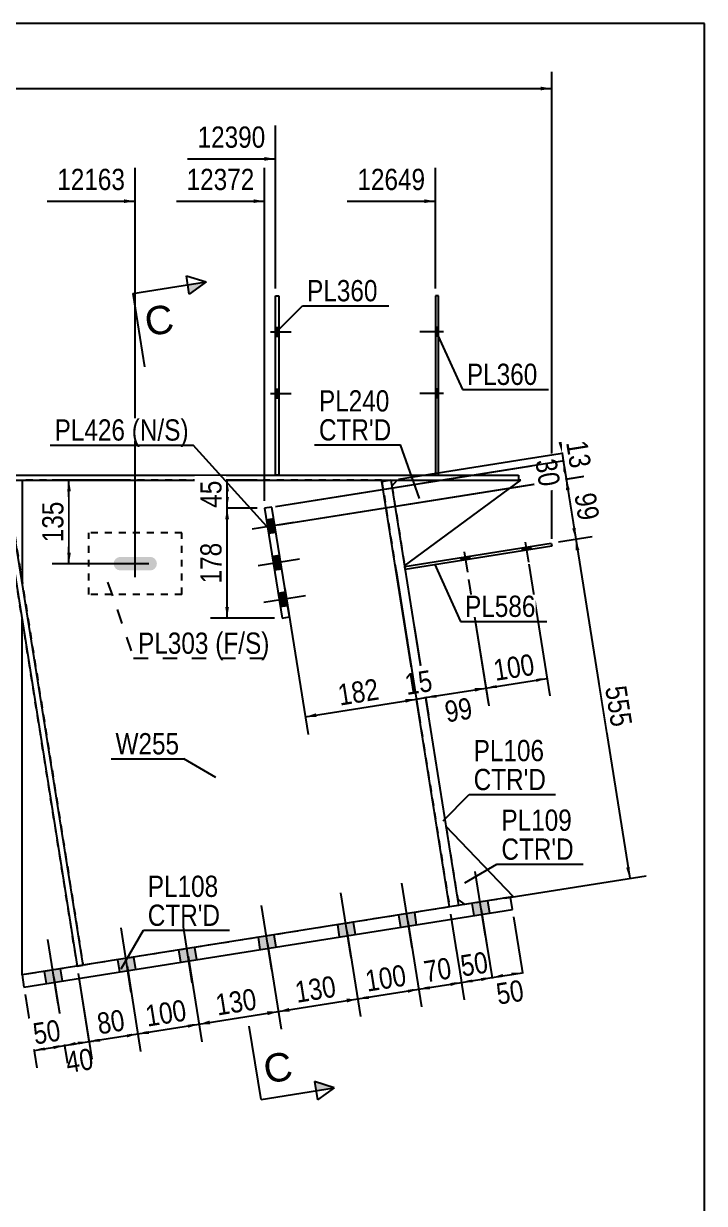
# Model space of a CAD drawing. Header units: millimetres. Extents: x -1014 to -611, y -182 to 95.
# Drawn here: x -703 to -611.3, y -64.1 to 94.9 of the extents above; entities that cross this region are included whole.
import ezdxf

# ---------------------------------------------------------------- set-up
doc = ezdxf.new("R2010")
doc.units = ezdxf.units.MM
doc.linetypes.add('DXK_LINE_DOT1', pattern=[1.8814, 0.9407, -0.9407])
doc.linetypes.add('DXK_LINE_DOT2', pattern=[3.9198, 1.9599, -1.9599])
doc.styles.add('Arial', font='ARIAL.TTF', dxfattribs={"height": 0.2})
doc.styles.add('Arial Narrow', font='ARIALN.TTF', dxfattribs={"height": 0.2})

# ---------------------------------------------------------------- blocks, each defined once
blk = doc.blocks.new('Unknown-624476792-1210')
at = {"color": 5, "linetype": 'Continuous'}
for p, q in [((-611.28, 94.86), (-1011.28, 94.86)), ((-611.28, -182.14), (-611.28, 94.86))]:
    blk.add_line(p, q, dxfattribs=at)
blk = doc.blocks.new('Part-624476792-1717 - 1694')
at = {"color": 2, "linetype": 'Continuous'}
for p, q in [((-745.62, 34), (-739.78, 34)), ((-745.62, 34), (-745.62, 33.33)), ((-739.68, 34), (-725.85, 34)), ((-725.75, 34), (-712.17, 34)), ((-712.07, 34), (-636.32, 34)), ((-636.32, 34), (-636.32, 33.33)), ((-745.62, 33.33), (-739.78, 33.33)), ((-739.68, 33.33), (-725.85, 33.33)), ((-725.75, 33.33), (-712.17, 33.33)), ((-712.07, 33.33), (-636.32, 33.33))]:
    blk.add_line(p, q, dxfattribs=at)
blk = doc.blocks.new('Part-624476792-1912 - 1694')
at = {"color": 2, "linetype": 'Continuous'}
for p, q in [((-654.76, 33.17), (-653.72, 33.33)), ((-645.64, -24.17), (-654.76, 33.17)), ((-644.4, -23.98), (-653.52, 33.33))]:
    blk.add_line(p, q, dxfattribs=at)
at = {"color": 7, "linetype": 'DXK_LINE_DOT1'}
for p, q in [((-653.72, 33.33), (-653.52, 33.37)), ((-653.52, 33.37), (-653.52, 33.33)), ((-644.4, -23.98), (-645.64, -24.17))]:
    blk.add_line(p, q, dxfattribs=at)
blk = doc.blocks.new('Part-624476792-2370 - 1694')
at = {"color": 2, "linetype": 'Continuous'}
for p, q in [((-703.25, 33.33), (-703.25, 19.73)), ((-654.76, 33.17), (-654.78, 33.33)), ((-703.25, -33.33), (-703.25, 14.42))]:
    blk.add_line(p, q, dxfattribs=at)
at = {"color": 7, "linetype": 'DXK_LINE_DOT1'}
for p, q in [((-654.78, 33.33), (-703.25, 33.33)), ((-654.76, 33.17), (-645.64, -24.17)), ((-645.64, -24.17), (-695.02, -32.02)), ((-695.84, -32.16), (-703.25, -33.33))]:
    blk.add_line(p, q, dxfattribs=at)
blk = doc.blocks.new('Part-624476792-1985 - 1694')
at = {"color": 2, "linetype": 'Continuous'}
for p, q in [((-653.39, 32.51), (-652.68, 33.33)), ((-651.68, 21.81), (-636.02, 33.33)), ((-636.02, 33.33), (-636.32, 33.33))]:
    blk.add_line(p, q, dxfattribs=at)
at = {"color": 7, "linetype": 'DXK_LINE_DOT1'}
for p, q in [((-653.39, 32.51), (-651.68, 21.81)), ((-652.68, 33.33), (-636.32, 33.33))]:
    blk.add_line(p, q, dxfattribs=at)
blk = doc.blocks.new('Part-624476792-1934 - 1694')
at = {"color": 2, "linetype": 'Continuous'}
for p, q in [((-705.41, 33.33), (-706.23, 33.2)), ((-706.23, 33.2), (-695.84, -32.16)), ((-695.02, -32.02), (-705.41, 33.33))]:
    blk.add_line(p, q, dxfattribs=at)
at = {"color": 7, "linetype": 'DXK_LINE_DOT1'}
blk.add_line((-695.84, -32.16), (-695.02, -32.02), dxfattribs=at)
blk = doc.blocks.new('Part-624476792-1956 - 1694')
at = {"color": 7, "linetype": 'DXK_LINE_DOT1'}
for p, q in [((-705.41, 33.33), (-706.23, 33.2)), ((-706.23, 33.2), (-695.84, -32.16)), ((-705.41, 33.33), (-695.02, -32.02))]:
    blk.add_line(p, q, dxfattribs=at)
blk = doc.blocks.new('Bolt-624476792-2375 - 1694')
at = {"linetype": 'Continuous'}
for points in [[(-640.45, -23.35), (-642.59, -23.69), (-642.33, -25.33), (-640.19, -24.99)], [(-640.45, -23.35), (-642.59, -23.69), (-642.33, -25.33), (-640.19, -24.99)], [(-650.33, -24.92), (-652.47, -25.26), (-652.21, -26.9), (-650.07, -26.56)], [(-650.33, -24.92), (-652.47, -25.26), (-652.21, -26.9), (-650.07, -26.56)], [(-658.56, -26.23), (-660.7, -26.57), (-660.44, -28.21), (-658.3, -27.87)], [(-658.56, -26.23), (-660.7, -26.57), (-660.44, -28.21), (-658.3, -27.87)], [(-669.26, -27.93), (-671.4, -28.27), (-671.14, -29.91), (-669, -29.57)], [(-669.26, -27.93), (-671.4, -28.27), (-671.14, -29.91), (-669, -29.57)], [(-679.96, -29.63), (-682.1, -29.97), (-681.84, -31.62), (-679.7, -31.28)], [(-679.96, -29.63), (-682.1, -29.97), (-681.84, -31.62), (-679.7, -31.28)], [(-688.19, -30.94), (-690.33, -31.28), (-690.07, -32.92), (-687.93, -32.58)], [(-688.19, -30.94), (-690.33, -31.28), (-690.07, -32.92), (-687.93, -32.58)], [(-698.06, -32.51), (-700.2, -32.85), (-699.94, -34.5), (-697.8, -34.15)], [(-698.06, -32.51), (-700.2, -32.85), (-699.94, -34.5), (-697.8, -34.15)]]:
    blk.add_hatch(color=3, dxfattribs=at).paths.add_polyline_path(points)
at = {"color": 3, "linetype": 'Continuous'}
for p, q in [((-640.79, -28.12), (-642.18, -19.4)), ((-640.79, -28.12), (-642.18, -19.4)), ((-650.67, -29.69), (-652.05, -20.97)), ((-650.67, -29.69), (-652.05, -20.97)), ((-658.9, -31), (-660.28, -22.28)), ((-658.9, -31), (-660.28, -22.28)), ((-642.33, -25.33), (-642.59, -23.69)), ((-642.33, -25.33), (-642.59, -23.69)), ((-640.19, -24.99), (-640.45, -23.35)), ((-640.19, -24.99), (-640.45, -23.35)), ((-669.6, -32.7), (-670.98, -23.98)), ((-669.6, -32.7), (-670.98, -23.98)), ((-652.21, -26.9), (-652.47, -25.26)), ((-652.21, -26.9), (-652.47, -25.26)), ((-650.07, -26.56), (-650.33, -24.92)), ((-650.07, -26.56), (-650.33, -24.92)), ((-688.53, -35.71), (-689.91, -26.99)), ((-688.53, -35.71), (-689.91, -26.99)), ((-680.3, -34.4), (-681.68, -25.68)), ((-680.3, -34.4), (-681.68, -25.68)), ((-660.44, -28.21), (-660.7, -26.57)), ((-660.44, -28.21), (-660.7, -26.57)), ((-658.3, -27.87), (-658.56, -26.23)), ((-658.3, -27.87), (-658.56, -26.23)), ((-698.4, -37.28), (-699.79, -28.56)), ((-698.4, -37.28), (-699.79, -28.56)), ((-671.14, -29.91), (-671.4, -28.27)), ((-671.14, -29.91), (-671.4, -28.27)), ((-669, -29.57), (-669.26, -27.93)), ((-669, -29.57), (-669.26, -27.93)), ((-681.84, -31.62), (-682.1, -29.97)), ((-681.84, -31.62), (-682.1, -29.97)), ((-679.7, -31.28), (-679.96, -29.63)), ((-679.7, -31.28), (-679.96, -29.63)), ((-690.07, -32.92), (-690.33, -31.28)), ((-690.07, -32.92), (-690.33, -31.28)), ((-687.93, -32.58), (-688.19, -30.94)), ((-687.93, -32.58), (-688.19, -30.94)), ((-699.94, -34.5), (-700.2, -32.85)), ((-699.94, -34.5), (-700.2, -32.85)), ((-697.8, -34.15), (-698.06, -32.51)), ((-697.8, -34.15), (-698.06, -32.51))]:
    blk.add_line(p, q, dxfattribs=at)
blk = doc.blocks.new('Part-624476792-2014 - 1694')
at = {"color": 2, "linetype": 'Continuous'}
for p, q in [((-637.41, -22.86), (-703.25, -33.33)), ((-637.15, -24.51), (-637.41, -22.86)), ((-702.99, -34.98), (-637.15, -24.51)), ((-703.25, -33.33), (-702.99, -34.98))]:
    blk.add_line(p, q, dxfattribs=at)
blk = doc.blocks.new('Part-624476792-2043 - 1694')
at = {"color": 2, "linetype": 'Continuous'}
for p, q in [((-637, -22.8), (-646.11, -13.28)), ((-644.53, -23.15), (-643.58, -23.85)), ((-637, -22.8), (-637.41, -22.86))]:
    blk.add_line(p, q, dxfattribs=at)
at = {"color": 7, "linetype": 'DXK_LINE_DOT1'}
for p, q in [((-646.11, -13.28), (-644.53, -23.15)), ((-637.41, -22.86), (-643.58, -23.85))]:
    blk.add_line(p, q, dxfattribs=at)
blk = doc.blocks.new('Bolt-624476792-2376 - 1694')
at = {"linetype": 'Continuous'}
blk.add_hatch(color=3, dxfattribs=at).paths.add_polyline_path([(-690.83, 22.43), (-690.9, 22.08), (-690.83, 21.73), (-690.63, 21.43), (-690.34, 21.24), (-689.99, 21.17), (-685.99, 21.17), (-685.63, 21.24), (-685.34, 21.43), (-685.14, 21.73), (-685.07, 22.08), (-685.14, 22.43), (-685.34, 22.73), (-685.63, 22.93), (-685.99, 23), (-689.99, 23), (-690.34, 22.93), (-690.63, 22.73)])
at = {"color": 3, "linetype": 'Continuous'}
for p, q in [((-687.99, 20.25), (-687.99, 23.92)), ((-686.15, 22.08), (-689.82, 22.08))]:
    blk.add_line(p, q, dxfattribs=at)
blk = doc.blocks.new('Part-624476792-2203 - 1694')
at = {"color": 2, "linetype": 'Continuous'}
for p, q in [((-669.57, 29.72), (-670.55, 29.57)), ((-670.55, 29.57), (-668.2, 14.75)), ((-667.21, 14.91), (-669.57, 29.72)), ((-668.2, 14.75), (-667.21, 14.91))]:
    blk.add_line(p, q, dxfattribs=at)
blk = doc.blocks.new('Bolt-624476792-2394 - 1694')
at = {"linetype": 'Continuous'}
for points in [[(-668.66, 52.75), (-668.66, 53.91), (-669.08, 53.91), (-669.08, 52.75)], [(-668.66, 52.75), (-668.66, 53.91), (-669.08, 53.91), (-669.08, 52.75)], [(-668.66, 44.41), (-668.66, 45.58), (-669.08, 45.58), (-669.08, 44.41)], [(-668.66, 44.41), (-668.66, 45.58), (-669.08, 45.58), (-669.08, 44.41)]]:
    blk.add_hatch(color=3, dxfattribs=at).paths.add_polyline_path(points)
at = {"color": 3, "linetype": 'Continuous'}
for p, q in [((-669.74, 53.33), (-666.99, 53.33)), ((-669.74, 53.33), (-666.99, 53.33)), ((-669.08, 53.91), (-668.66, 53.91)), ((-669.08, 53.91), (-668.66, 53.91)), ((-669.08, 52.75), (-668.66, 52.75)), ((-669.08, 52.75), (-668.66, 52.75)), ((-669.74, 45), (-666.99, 45)), ((-669.74, 45), (-666.99, 45)), ((-669.08, 45.58), (-668.66, 45.58)), ((-669.08, 45.58), (-668.66, 45.58)), ((-669.08, 44.41), (-668.66, 44.41)), ((-669.08, 44.41), (-668.66, 44.41))]:
    blk.add_line(p, q, dxfattribs=at)
blk = doc.blocks.new('Part-624476792-2085 - 1694')
at = {"color": 7, "linetype": 'DXK_LINE_DOT1'}
for p, q in [((-681.73, 26.25), (-694.24, 26.25)), ((-694.24, 17.92), (-694.24, 26.25)), ((-681.73, 17.92), (-681.73, 26.25)), ((-681.73, 17.92), (-694.24, 17.92))]:
    blk.add_line(p, q, dxfattribs=at)
blk = doc.blocks.new('Part-624476792-2335 - 1694')
at = {"color": 2, "linetype": 'Continuous'}
for p, q in [((-669.08, 34), (-669.08, 58.17)), ((-669.08, 58.17), (-668.66, 58.17)), ((-668.66, 58.17), (-668.66, 34))]:
    blk.add_line(p, q, dxfattribs=at)
at = {"color": 7, "linetype": 'DXK_LINE_DOT1'}
blk.add_line((-668.66, 34), (-669.08, 34), dxfattribs=at)
blk = doc.blocks.new('Bolt-624476792-2386 - 1694')
at = {"linetype": 'Continuous'}
for points in [[(-670.3, 28), (-670.02, 26.19), (-669.03, 26.35), (-669.32, 28.16)], [(-669.52, 23.07), (-669.23, 21.26), (-668.24, 21.41), (-668.53, 23.22)], [(-668.73, 18.13), (-668.45, 16.32), (-667.46, 16.47), (-667.75, 18.29)]]:
    blk.add_hatch(color=3, dxfattribs=at).paths.add_polyline_path(points)
at = {"color": 3, "linetype": 'Continuous'}
for p, q in [((-672.22, 26.77), (-666.62, 27.66)), ((-670.3, 28), (-669.32, 28.16)), ((-670.02, 26.19), (-669.03, 26.35)), ((-671.43, 21.83), (-665.84, 22.72)), ((-669.52, 23.07), (-668.53, 23.22)), ((-669.23, 21.26), (-668.24, 21.41)), ((-670.65, 16.9), (-665.05, 17.79)), ((-668.73, 18.13), (-667.75, 18.29)), ((-668.45, 16.32), (-667.46, 16.47))]:
    blk.add_line(p, q, dxfattribs=at)
blk = doc.blocks.new('Part-624476792-8628 - 1694')
at = {"color": 2, "linetype": 'Continuous'}
for p, q in [((-647.12, 58.17), (-647.53, 58.17)), ((-647.53, 58.17), (-647.53, 34)), ((-647.12, 34), (-647.12, 58.17))]:
    blk.add_line(p, q, dxfattribs=at)
at = {"color": 7, "linetype": 'DXK_LINE_DOT1'}
blk.add_line((-647.53, 34), (-647.12, 34), dxfattribs=at)
blk = doc.blocks.new('Part-624476792-8629 - 1694')
at = {"color": 2, "linetype": 'Continuous'}
for p, q in [((-651.67, 21.72), (-631.92, 24.86)), ((-631.85, 24.45), (-651.61, 21.31)), ((-631.92, 24.86), (-631.85, 24.45))]:
    blk.add_line(p, q, dxfattribs=at)
at = {"color": 7, "linetype": 'DXK_LINE_DOT1'}
blk.add_line((-651.61, 21.31), (-651.67, 21.72), dxfattribs=at)
blk = doc.blocks.new('Bolt-624476792-8670 - 1694')
at = {"linetype": 'Continuous'}
for points in [[(-647.12, 52.75), (-647.12, 53.91), (-647.53, 53.91), (-647.53, 52.75)], [(-647.12, 52.75), (-647.12, 53.91), (-647.53, 53.91), (-647.53, 52.75)], [(-647.12, 44.41), (-647.12, 45.58), (-647.53, 45.58), (-647.53, 44.41)], [(-647.12, 44.41), (-647.12, 45.58), (-647.53, 45.58), (-647.53, 44.41)]]:
    blk.add_hatch(color=3, dxfattribs=at).paths.add_polyline_path(points)
at = {"color": 3, "linetype": 'Continuous'}
for p, q in [((-646.45, 53.33), (-649.62, 53.33)), ((-646.45, 53.33), (-649.62, 53.33)), ((-647.12, 53.91), (-647.53, 53.91)), ((-647.12, 53.91), (-647.53, 53.91)), ((-647.12, 52.75), (-647.53, 52.75)), ((-647.12, 52.75), (-647.53, 52.75)), ((-646.45, 45), (-649.62, 45)), ((-646.45, 45), (-649.62, 45)), ((-647.12, 45.58), (-647.53, 45.58)), ((-647.12, 45.58), (-647.53, 45.58)), ((-647.12, 44.41), (-647.53, 44.41)), ((-647.12, 44.41), (-647.53, 44.41))]:
    blk.add_line(p, q, dxfattribs=at)
blk = doc.blocks.new('Bolt-624476792-8671 - 1694')
at = {"linetype": 'Continuous'}
for points in [[(-635.82, 23.82), (-634.67, 24), (-634.74, 24.42), (-635.89, 24.23)], [(-635.82, 23.82), (-634.67, 24), (-634.74, 24.42), (-635.89, 24.23)], [(-644.05, 22.51), (-642.9, 22.7), (-642.97, 23.11), (-644.12, 22.92)], [(-644.05, 22.51), (-642.9, 22.7), (-642.97, 23.11), (-644.12, 22.92)]]:
    blk.add_hatch(color=3, dxfattribs=at).paths.add_polyline_path(points)
at = {"color": 3, "linetype": 'Continuous'}
for p, q in [((-635.89, 24.23), (-635.82, 23.82)), ((-635.89, 24.23), (-635.82, 23.82)), ((-635.42, 24.98), (-634.99, 22.27)), ((-635.42, 24.98), (-634.99, 22.27)), ((-634.74, 24.42), (-634.67, 24)), ((-634.74, 24.42), (-634.67, 24)), ((-644.12, 22.92), (-644.05, 22.51)), ((-644.12, 22.92), (-644.05, 22.51)), ((-643.65, 23.67), (-643.22, 20.96)), ((-643.65, 23.67), (-643.22, 20.96)), ((-642.97, 23.11), (-642.9, 22.7)), ((-642.97, 23.11), (-642.9, 22.7))]:
    blk.add_line(p, q, dxfattribs=at)
blk = doc.blocks.new('StraightDimension-624476792-2924 - 1694')
at = {"linetype": 'Continuous'}
for points in [[(-642.5, -34.35), (-644.02, -34.34), (-642.58, -33.86)], [(-641.43, -33.67), (-639.91, -33.69), (-641.35, -34.17)]]:
    blk.add_hatch(color=7, dxfattribs=at).paths.add_polyline_path(points)
at = {"color": 7, "linetype": 'Continuous'}
for p, q in [((-645.48, -25.16), (-643.64, -36.71)), ((-641.37, -24.51), (-639.53, -36.06)), ((-644.02, -34.34), (-639.91, -33.69))]:
    blk.add_line(p, q, dxfattribs=at)
at = {"color": 0}
blk.add_wipeout([(-639.59, -33.48), (-640.25, -29.33), (-645.05, -30.1), (-644.39, -34.25)], dxfattribs=at)
at = {"color": 3, "style": 'Arial Narrow'}
blk.add_text('50', height=2.863, rotation=9.0355, dxfattribs=at).set_placement((-643.89, -33.56))
blk = doc.blocks.new('StraightDimension-624476792-2802 - 1694')
at = {"linetype": 'Continuous'}
for points in [[(-675.86, 28.07), (-675.61, 29.57), (-675.36, 28.07)], [(-675.36, 16.25), (-675.61, 14.75), (-675.86, 16.25)]]:
    blk.add_hatch(color=7, dxfattribs=at).paths.add_polyline_path(points)
at = {"color": 7, "linetype": 'Continuous'}
for p, q in [((-671.55, 29.57), (-677.86, 29.57)), ((-675.61, 14.75), (-675.61, 29.57)), ((-669.2, 14.75), (-677.86, 14.75))]:
    blk.add_line(p, q, dxfattribs=at)
at = {"color": 0}
blk.add_wipeout([(-675.76, 25.5), (-679.96, 25.5), (-679.96, 18.82), (-675.76, 18.82)], dxfattribs=at)
at = {"color": 3, "style": 'Arial Narrow'}
blk.add_text('178', height=2.863, rotation=90.0002, dxfattribs=at).set_placement((-676.36, 19.42))
blk = doc.blocks.new('StraightDimension-624476792-10561 - 1694')
at = {"linetype": 'Continuous'}
for points in [[(-642.25, 5.33), (-640.73, 5.32), (-642.17, 4.84)], [(-647.34, 4.01), (-648.86, 4.03), (-647.41, 4.51)]]:
    blk.add_hatch(color=7, dxfattribs=at).paths.add_polyline_path(points)
at = {"color": 7, "linetype": 'Continuous'}
for p, q in [((-643.06, 19.97), (-640.37, 3.1)), ((-650.39, 13.66), (-648.5, 1.8)), ((-648.86, 4.03), (-640.73, 5.32))]:
    blk.add_line(p, q, dxfattribs=at)
at = {"color": 0}
blk.add_wipeout([(-641.71, 0.76), (-642.37, 4.9), (-647.17, 4.14), (-646.51, -0.01)], dxfattribs=at)
at = {"color": 3, "style": 'Arial Narrow'}
blk.add_text('99', height=2.863, rotation=9.0355, dxfattribs=at).set_placement((-646.01, 0.68))
blk = doc.blocks.new('StraightDimension-624476792-10600 - 1694')
at = {"linetype": 'Continuous'}
blk.add_hatch(color=7, dxfattribs=at).paths.add_polyline_path([(-633.35, 86.36), (-631.85, 86.11), (-633.35, 85.86)])
at = {"color": 7, "linetype": 'Continuous'}
for p, q in [((-631.85, 25.45), (-631.85, 88.36)), ((-1000, 86.11), (-631.85, 86.11))]:
    blk.add_line(p, q, dxfattribs=at)
blk = doc.blocks.new('StraightDimension-624476792-2883 - 1694')
at = {"linetype": 'Continuous'}
for points in [[(-696, -42.86), (-697.52, -42.85), (-696.07, -42.36)], [(-695.74, -42.31), (-694.22, -42.32), (-695.67, -42.8)]]:
    blk.add_hatch(color=7, dxfattribs=at).paths.add_polyline_path(points)
at = {"color": 7, "linetype": 'Continuous'}
for p, q in [((-695.68, -33.14), (-693.87, -44.54)), ((-698.98, -33.67), (-697.16, -45.07)), ((-697.52, -42.85), (-694.22, -42.32))]:
    blk.add_line(p, q, dxfattribs=at)
at = {"color": 0}
blk.add_wipeout([(-692.79, -46.5), (-693.45, -42.35), (-698.24, -43.11), (-697.58, -47.26)], dxfattribs=at)
at = {"color": 3, "style": 'Arial Narrow'}
blk.add_text('40', height=2.863, rotation=9.0355, dxfattribs=at).set_placement((-697.09, -46.57))
blk = doc.blocks.new('StraightDimension-624476792-12406 - 1694')
at = {"linetype": 'Continuous'}
blk.add_hatch(color=7, dxfattribs=at).paths.add_polyline_path([(-689.49, 71.18), (-687.99, 70.93), (-689.49, 70.68)])
at = {"color": 7, "linetype": 'Continuous'}
for p, q in [((-687.99, 23.08), (-687.99, 75.43)), ((-699.88, 70.93), (-687.99, 70.93))]:
    blk.add_line(p, q, dxfattribs=at)
at = {"color": 0}
blk.add_wipeout([(-688.76, 71.83), (-688.76, 76.03), (-699.1, 76.03), (-699.1, 71.83)], dxfattribs=at)
at = {"color": 3, "style": 'Arial Narrow'}
blk.add_text('12163', height=2.863, dxfattribs=at).set_placement((-698.5, 72.43))
blk = doc.blocks.new('StraightDimension-624476792-2901 - 1694')
at = {"linetype": 'Continuous'}
for points in [[(-699.04, -42.83), (-697.52, -42.85), (-698.96, -43.33)], [(-700.11, -43.51), (-701.63, -43.5), (-700.19, -43.02)]]:
    blk.add_hatch(color=7, dxfattribs=at).paths.add_polyline_path(points)
at = {"color": 7, "linetype": 'Continuous'}
for p, q in [((-698.98, -33.67), (-697.14, -45.22)), ((-702.83, -35.97), (-701.25, -45.87)), ((-701.63, -43.5), (-697.52, -42.85))]:
    blk.add_line(p, q, dxfattribs=at)
at = {"color": 0}
blk.add_wipeout([(-697.2, -42.64), (-697.86, -38.5), (-702.65, -39.26), (-702, -43.41)], dxfattribs=at)
at = {"color": 3, "style": 'Arial Narrow'}
blk.add_text('50', height=2.863, rotation=9.0355, dxfattribs=at).set_placement((-701.5, -42.72))
blk = doc.blocks.new('StraightDimension-624476792-2812 - 1694')
at = {"linetype": 'Continuous'}
for points in [[(-675.86, 31.83), (-675.61, 33.33), (-675.36, 31.83)], [(-675.36, 31.07), (-675.61, 29.57), (-675.86, 31.07)]]:
    blk.add_hatch(color=7, dxfattribs=at).paths.add_polyline_path(points)
at = {"color": 7, "linetype": 'Continuous'}
for p, q in [((-671.55, 33.33), (-677.86, 33.33)), ((-675.61, 29.57), (-675.61, 33.33)), ((-671.55, 29.57), (-677.86, 29.57))]:
    blk.add_line(p, q, dxfattribs=at)
at = {"color": 0}
blk.add_wipeout([(-675.76, 33.88), (-679.96, 33.88), (-679.96, 29.02), (-675.76, 29.02)], dxfattribs=at)
at = {"color": 3, "style": 'Arial Narrow'}
blk.add_text('45', height=2.863, rotation=90.0002, dxfattribs=at).set_placement((-676.36, 29.62))
blk = doc.blocks.new('StraightDimension-624476792-2960 - 1694')
at = {"linetype": 'Continuous'}
for points in [[(-659.53, -36.55), (-658.01, -36.56), (-659.45, -37.05)], [(-667.19, -38.28), (-668.71, -38.27), (-667.27, -37.78)]]:
    blk.add_hatch(color=7, dxfattribs=at).paths.add_polyline_path(points)
at = {"color": 7, "linetype": 'Continuous'}
for p, q in [((-659.47, -27.38), (-657.64, -38.93)), ((-670.17, -29.09), (-668.33, -40.64)), ((-668.71, -38.27), (-658.01, -36.56))]:
    blk.add_line(p, q, dxfattribs=at)
at = {"color": 0}
blk.add_wipeout([(-660.08, -36.74), (-660.74, -32.59), (-667.35, -33.64), (-666.69, -37.79)], dxfattribs=at)
at = {"color": 3, "style": 'Arial Narrow'}
blk.add_text('130', height=2.863, rotation=9.0355, dxfattribs=at).set_placement((-666.19, -37.1))
blk = doc.blocks.new('StraightDimension-624476792-2826 - 1694')
at = {"linetype": 'Continuous'}
for points in [[(-697.17, 31.83), (-696.92, 33.33), (-696.67, 31.83)], [(-696.67, 23.58), (-696.92, 22.08), (-697.17, 23.58)]]:
    blk.add_hatch(color=7, dxfattribs=at).paths.add_polyline_path(points)
at = {"color": 7, "linetype": 'Continuous'}
for p, q in [((-688.99, 33.33), (-699.17, 33.33)), ((-696.92, 22.08), (-696.92, 33.33)), ((-688.99, 22.08), (-699.17, 22.08))]:
    blk.add_line(p, q, dxfattribs=at)
at = {"color": 0}
blk.add_wipeout([(-697.07, 31.05), (-701.27, 31.05), (-701.27, 24.37), (-697.07, 24.37)], dxfattribs=at)
at = {"color": 3, "style": 'Arial Narrow'}
blk.add_text('135', height=2.863, rotation=90.0002, dxfattribs=at).set_placement((-697.67, 24.97))
blk = doc.blocks.new('StraightDimension-624476792-2914 - 1694')
at = {"linetype": 'Continuous'}
for points in [[(-656.49, -36.58), (-658.01, -36.56), (-656.57, -36.08)], [(-651.3, -35.24), (-649.78, -35.26), (-651.22, -35.74)]]:
    blk.add_hatch(color=7, dxfattribs=at).paths.add_polyline_path(points)
at = {"color": 7, "linetype": 'Continuous'}
for p, q in [((-651.24, -26.08), (-649.41, -37.63)), ((-659.47, -27.38), (-657.64, -38.93)), ((-658.01, -36.56), (-649.78, -35.26))]:
    blk.add_line(p, q, dxfattribs=at)
at = {"color": 0}
blk.add_wipeout([(-650.62, -35.24), (-651.28, -31.09), (-657.88, -32.14), (-657.22, -36.29)], dxfattribs=at)
at = {"color": 3, "style": 'Arial Narrow'}
blk.add_text('100', height=2.863, rotation=9.0355, dxfattribs=at).set_placement((-656.72, -35.6))
blk = doc.blocks.new('StraightDimension-624476792-2920 - 1694')
at = {"linetype": 'Continuous'}
for points in [[(-648.26, -35.27), (-649.78, -35.26), (-648.34, -34.77)], [(-645.54, -34.33), (-644.02, -34.34), (-645.46, -34.82)]]:
    blk.add_hatch(color=7, dxfattribs=at).paths.add_polyline_path(points)
at = {"color": 7, "linetype": 'Continuous'}
for p, q in [((-645.48, -25.16), (-643.64, -36.71)), ((-651.24, -26.08), (-649.41, -37.63)), ((-649.78, -35.26), (-644.02, -34.34))]:
    blk.add_line(p, q, dxfattribs=at)
at = {"color": 0}
blk.add_wipeout([(-644.53, -34.27), (-645.19, -30.12), (-649.98, -30.88), (-649.32, -35.03)], dxfattribs=at)
at = {"color": 3, "style": 'Arial Narrow'}
blk.add_text('70', height=2.863, rotation=9.0355, dxfattribs=at).set_placement((-648.83, -34.34))
blk = doc.blocks.new('StraightDimension-624476792-2938 - 1694')
at = {"linetype": 'Continuous'}
for points in [[(-638.39, -33.7), (-639.91, -33.69), (-638.46, -33.2)], [(-637.31, -33.02), (-635.79, -33.03), (-637.23, -33.51)]]:
    blk.add_hatch(color=7, dxfattribs=at).paths.add_polyline_path(points)
at = {"color": 7, "linetype": 'Continuous'}
for p, q in [((-641.37, -24.51), (-639.55, -35.91)), ((-636.99, -25.5), (-635.44, -35.25)), ((-639.91, -33.69), (-635.79, -33.03))]:
    blk.add_line(p, q, dxfattribs=at)
at = {"color": 0}
blk.add_wipeout([(-634.77, -37.27), (-635.43, -33.12), (-640.22, -33.89), (-639.56, -38.04)], dxfattribs=at)
at = {"color": 3, "style": 'Arial Narrow'}
blk.add_text('50', height=2.863, rotation=9.0355, dxfattribs=at).set_placement((-639.07, -37.35))
blk = doc.blocks.new('StraightDimension-624476792-2951 - 1694')
at = {"linetype": 'Continuous'}
for points in [[(-677.89, -39.98), (-679.41, -39.97), (-677.97, -39.48)], [(-670.23, -38.25), (-668.71, -38.27), (-670.15, -38.75)]]:
    blk.add_hatch(color=7, dxfattribs=at).paths.add_polyline_path(points)
at = {"color": 7, "linetype": 'Continuous'}
for p, q in [((-670.17, -29.09), (-668.33, -40.64)), ((-680.87, -30.79), (-679.03, -42.34)), ((-679.41, -39.97), (-668.71, -38.27))]:
    blk.add_line(p, q, dxfattribs=at)
at = {"color": 0}
blk.add_wipeout([(-670.78, -38.44), (-671.44, -34.3), (-678.04, -35.35), (-677.39, -39.49)], dxfattribs=at)
at = {"color": 3, "style": 'Arial Narrow'}
blk.add_text('130', height=2.863, rotation=9.0355, dxfattribs=at).set_placement((-676.89, -38.81))
blk = doc.blocks.new('StraightDimension-624476792-2969 - 1694')
at = {"linetype": 'Continuous'}
for points in [[(-689.16, -41.26), (-687.64, -41.28), (-689.08, -41.76)], [(-692.7, -42.33), (-694.22, -42.32), (-692.78, -41.84)]]:
    blk.add_hatch(color=7, dxfattribs=at).paths.add_polyline_path(points)
at = {"color": 7, "linetype": 'Continuous'}
for p, q in [((-695.68, -33.14), (-693.85, -44.69)), ((-689.1, -32.1), (-687.26, -43.65)), ((-694.22, -42.32), (-687.64, -41.28))]:
    blk.add_line(p, q, dxfattribs=at)
at = {"color": 0}
blk.add_wipeout([(-688.56, -41.27), (-689.22, -37.12), (-694.01, -37.88), (-693.35, -42.03)], dxfattribs=at)
at = {"color": 3, "style": 'Arial Narrow'}
blk.add_text('80', height=2.863, rotation=9.0355, dxfattribs=at).set_placement((-692.86, -41.35))
blk = doc.blocks.new('StraightDimension-624476792-2982 - 1694')
at = {"linetype": 'Continuous'}
for points in [[(-686.12, -41.29), (-687.64, -41.28), (-686.2, -40.79)], [(-680.93, -39.96), (-679.41, -39.97), (-680.85, -40.45)]]:
    blk.add_hatch(color=7, dxfattribs=at).paths.add_polyline_path(points)
at = {"color": 7, "linetype": 'Continuous'}
for p, q in [((-680.87, -30.79), (-679.03, -42.34)), ((-689.1, -32.1), (-687.26, -43.65)), ((-687.64, -41.28), (-679.41, -39.97))]:
    blk.add_line(p, q, dxfattribs=at)
at = {"color": 0}
blk.add_wipeout([(-680.25, -39.95), (-680.91, -35.8), (-687.51, -36.85), (-686.85, -41)], dxfattribs=at)
at = {"color": 3, "style": 'Arial Narrow'}
blk.add_text('100', height=2.863, rotation=9.0355, dxfattribs=at).set_placement((-686.35, -40.31))
blk = doc.blocks.new('StraightDimension-624476792-12403 - 1694')
at = {"linetype": 'Continuous'}
blk.add_hatch(color=7, dxfattribs=at).paths.add_polyline_path([(-649.03, 71.18), (-647.53, 70.93), (-649.03, 70.68)])
at = {"color": 7, "linetype": 'Continuous'}
for p, q in [((-647.53, 59.17), (-647.53, 75.43)), ((-659.42, 70.93), (-647.53, 70.93))]:
    blk.add_line(p, q, dxfattribs=at)
at = {"color": 0}
blk.add_wipeout([(-648.31, 71.83), (-648.31, 76.03), (-658.65, 76.03), (-658.65, 71.83)], dxfattribs=at)
at = {"color": 3, "style": 'Arial Narrow'}
blk.add_text('12649', height=2.863, dxfattribs=at).set_placement((-658.05, 72.43))
blk = doc.blocks.new('StraightDimension-624476792-10381 - 1694')
at = {"linetype": 'Continuous'}
for points in [[(-628.63, 23.87), (-628.62, 25.39), (-628.13, 23.95)], [(-621.34, -18.79), (-621.35, -20.31), (-621.83, -18.87)]]:
    blk.add_hatch(color=7, dxfattribs=at).paths.add_polyline_path(points)
at = {"color": 7, "linetype": 'Continuous'}
for p, q in [((-630.93, 25.02), (-626.4, 25.74)), ((-628.62, 25.39), (-621.35, -20.31)), ((-638.19, -22.99), (-619.13, -19.96))]:
    blk.add_line(p, q, dxfattribs=at)
at = {"color": 0}
blk.add_wipeout([(-624.31, -0.74), (-620.16, -0.08), (-621.21, 6.52), (-625.36, 5.86)], dxfattribs=at)
at = {"color": 3, "style": 'Arial Narrow'}
blk.add_text('555', height=2.863, rotation=-80.9647, dxfattribs=at).set_placement((-624.67, 5.37))
blk = doc.blocks.new('StraightDimension-624476792-10382 - 1694')
at = {"linetype": 'Continuous'}
for points in [[(-629.92, 31.98), (-629.91, 33.5), (-629.42, 32.06)], [(-628.61, 26.91), (-628.62, 25.39), (-629.1, 26.83)]]:
    blk.add_hatch(color=7, dxfattribs=at).paths.add_polyline_path(points)
at = {"color": 7, "linetype": 'Continuous'}
for p, q in [((-668.68, 27.33), (-627.68, 33.85)), ((-629.91, 33.5), (-628.62, 25.39)), ((-630.93, 25.02), (-626.4, 25.74))]:
    blk.add_line(p, q, dxfattribs=at)
at = {"color": 0}
blk.add_wipeout([(-628.73, 27.07), (-624.58, 27.73), (-625.35, 32.53), (-629.5, 31.87)], dxfattribs=at)
at = {"color": 3, "style": 'Arial Narrow'}
blk.add_text('99', height=2.863, rotation=-80.9647, dxfattribs=at).set_placement((-628.81, 31.37))
blk = doc.blocks.new('StraightDimension-624476792-10383 - 1694')
at = {"linetype": 'Continuous'}
for points in [[(-629.9, 35.02), (-629.91, 33.5), (-630.39, 34.94)], [(-630.31, 34.45), (-630.3, 35.97), (-629.82, 34.53)]]:
    blk.add_hatch(color=7, dxfattribs=at).paths.add_polyline_path(points)
at = {"color": 7, "linetype": 'Continuous'}
for p, q in [((-669.07, 29.8), (-627.93, 36.35)), ((-630.3, 35.97), (-629.91, 33.5)), ((-668.68, 27.33), (-627.54, 33.88))]:
    blk.add_line(p, q, dxfattribs=at)
at = {"color": 0}
blk.add_wipeout([(-634.02, 31.65), (-629.87, 32.31), (-630.63, 37.11), (-634.78, 36.45)], dxfattribs=at)
at = {"color": 3, "style": 'Arial Narrow'}
blk.add_text('30', height=2.863, rotation=-80.9647, dxfattribs=at).set_placement((-634.09, 35.95))
blk = doc.blocks.new('StraightDimension-624476792-10384 - 1694')
at = {"linetype": 'Continuous'}
for points in [[(-630.45, 38.52), (-630.46, 37), (-630.95, 38.44)], [(-630.31, 34.45), (-630.3, 35.97), (-629.82, 34.53)]]:
    blk.add_hatch(color=7, dxfattribs=at).paths.add_polyline_path(points)
at = {"color": 7, "linetype": 'Continuous'}
for p, q in [((-652.53, 33.49), (-628.24, 37.35)), ((-630.46, 37), (-630.3, 35.97)), ((-669.07, 29.8), (-628.08, 36.32))]:
    blk.add_line(p, q, dxfattribs=at)
at = {"color": 0}
blk.add_wipeout([(-629.85, 34.11), (-625.7, 34.77), (-626.47, 39.57), (-630.61, 38.91)], dxfattribs=at)
at = {"color": 3, "style": 'Arial Narrow'}
blk.add_text('13', height=2.863, rotation=-80.9647, dxfattribs=at).set_placement((-629.93, 38.41))
blk = doc.blocks.new('StraightDimension-624476792-10560 - 1694')
at = {"linetype": 'Continuous'}
for points in [[(-634.02, 6.64), (-632.5, 6.63), (-633.94, 6.14)], [(-639.21, 5.31), (-640.73, 5.32), (-639.29, 5.8)]]:
    blk.add_hatch(color=7, dxfattribs=at).paths.add_polyline_path(points)
at = {"color": 7, "linetype": 'Continuous'}
for p, q in [((-634.95, 22.04), (-632.12, 4.26)), ((-643.06, 19.97), (-640.35, 2.95)), ((-640.73, 5.32), (-632.5, 6.63))]:
    blk.add_line(p, q, dxfattribs=at)
at = {"color": 0}
blk.add_wipeout([(-633.34, 6.64), (-634, 10.79), (-640.6, 9.74), (-639.94, 5.6)], dxfattribs=at)
at = {"color": 3, "style": 'Arial Narrow'}
blk.add_text('100', height=2.863, rotation=9.0355, dxfattribs=at).set_placement((-639.44, 6.28))
blk = doc.blocks.new('StraightDimension-624476792-10562 - 1694')
at = {"linetype": 'Continuous'}
for points in [[(-651.61, 3.84), (-650.09, 3.83), (-651.53, 3.35)], [(-647.34, 4.01), (-648.86, 4.03), (-647.41, 4.51)]]:
    blk.add_hatch(color=7, dxfattribs=at).paths.add_polyline_path(points)
at = {"color": 7, "linetype": 'Continuous'}
for p, q in [((-652.84, 21.1), (-649.71, 1.46)), ((-650.39, 13.66), (-648.48, 1.65)), ((-650.09, 3.83), (-648.86, 4.03))]:
    blk.add_line(p, q, dxfattribs=at)
at = {"color": 0}
blk.add_wipeout([(-647.1, 4.46), (-647.76, 8.6), (-652.55, 7.84), (-651.9, 3.69)], dxfattribs=at)
at = {"color": 3, "style": 'Arial Narrow'}
blk.add_text('15', height=2.863, rotation=9.0355, dxfattribs=at).set_placement((-651.4, 4.38))
blk = doc.blocks.new('StraightDimension-624476792-10563 - 1694')
at = {"linetype": 'Continuous'}
for points in [[(-651.61, 3.84), (-650.09, 3.83), (-651.53, 3.35)], [(-663.55, 1.44), (-665.07, 1.45), (-663.63, 1.93)]]:
    blk.add_hatch(color=7, dxfattribs=at).paths.add_polyline_path(points)
at = {"color": 7, "linetype": 'Continuous'}
for p, q in [((-652.84, 21.1), (-649.71, 1.46)), ((-667.82, 18.72), (-664.69, -0.92)), ((-665.07, 1.45), (-650.09, 3.83))]:
    blk.add_line(p, q, dxfattribs=at)
at = {"color": 0}
blk.add_wipeout([(-654.3, 3.31), (-654.96, 7.46), (-661.56, 6.41), (-660.9, 2.26)], dxfattribs=at)
at = {"color": 3, "style": 'Arial Narrow'}
blk.add_text('182', height=2.863, rotation=9.0355, dxfattribs=at).set_placement((-660.41, 2.95))
blk = doc.blocks.new('StraightDimension-624476792-12404 - 1694')
at = {"linetype": 'Continuous'}
blk.add_hatch(color=7, dxfattribs=at).paths.add_polyline_path([(-670.58, 76.88), (-669.08, 76.63), (-670.58, 76.38)])
at = {"color": 7, "linetype": 'Continuous'}
for p, q in [((-669.08, 59.17), (-669.08, 81.13)), ((-680.97, 76.63), (-669.08, 76.63))]:
    blk.add_line(p, q, dxfattribs=at)
at = {"color": 0}
blk.add_wipeout([(-669.85, 77.53), (-669.85, 81.73), (-680.19, 81.73), (-680.19, 77.53)], dxfattribs=at)
at = {"color": 3, "style": 'Arial Narrow'}
blk.add_text('12390', height=2.863, dxfattribs=at).set_placement((-679.59, 78.13))
blk = doc.blocks.new('StraightDimension-624476792-12405 - 1694')
at = {"linetype": 'Continuous'}
blk.add_hatch(color=7, dxfattribs=at).paths.add_polyline_path([(-672.05, 71.18), (-670.55, 70.93), (-672.05, 70.68)])
at = {"color": 7, "linetype": 'Continuous'}
for p, q in [((-670.55, 30.57), (-670.55, 75.43)), ((-682.44, 70.93), (-670.55, 70.93))]:
    blk.add_line(p, q, dxfattribs=at)
at = {"color": 0}
blk.add_wipeout([(-671.33, 71.83), (-671.33, 76.03), (-681.67, 76.03), (-681.67, 71.83)], dxfattribs=at)
at = {"color": 3, "style": 'Arial Narrow'}
blk.add_text('12372', height=2.863, dxfattribs=at).set_placement((-681.07, 72.43))
blk = doc.blocks.new('Mark-624476792-1908 - 1694')
at = {"color": 0}
for points in [[(-632.87, -4.53), (-632.87, -1.53), (-642.38, -1.53), (-642.38, -4.53)], [(-632.62, -8.43), (-632.62, -5.43), (-642.38, -5.43), (-642.38, -8.43)]]:
    blk.add_wipeout(points, dxfattribs=at)
for points in [[(-632.87, -4.53), (-632.87, -1.53), (-642.38, -1.53), (-642.38, -4.53)], [(-632.62, -8.43), (-632.62, -5.43), (-642.38, -5.43), (-642.38, -8.43)]]:
    blk.add_wipeout(points, dxfattribs=at)
at = {"color": 7, "linetype": 'Continuous'}
for p, q in [((-646.51, -12.57), (-642.98, -9.03)), ((-642.98, -9.03), (-631.37, -9.03))]:
    blk.add_line(p, q, dxfattribs=at)
at = {"color": 3, "style": 'Arial Narrow'}
blk.add_text('PL106', height=2.863, dxfattribs=at).set_placement((-642.38, -4.53))
at = {"color": 1, "style": 'Arial Narrow'}
blk.add_text("CTR'D", height=2.863, dxfattribs=at).set_placement((-642.38, -8.43))
blk = doc.blocks.new('Mark-624476792-1981 - 1694')
at = {"color": 7, "linetype": 'Continuous'}
blk.add_line((-649.69, 30.87), (-652.23, 38.09), dxfattribs=at)
at = {"color": 0}
for points in [[(-653.73, 42.59), (-653.73, 45.59), (-663.23, 45.59), (-663.23, 42.59)], [(-653.48, 38.69), (-653.48, 41.69), (-663.23, 41.69), (-663.23, 38.69)]]:
    blk.add_wipeout(points, dxfattribs=at)
for points in [[(-653.73, 42.59), (-653.73, 45.59), (-663.23, 45.59), (-663.23, 42.59)], [(-653.48, 38.69), (-653.48, 41.69), (-663.23, 41.69), (-663.23, 38.69)]]:
    blk.add_wipeout(points, dxfattribs=at)
at = {"color": 7, "linetype": 'Continuous'}
blk.add_line((-663.83, 38.09), (-652.23, 38.09), dxfattribs=at)
at = {"color": 3, "style": 'Arial Narrow'}
blk.add_text('PL240', height=2.863, dxfattribs=at).set_placement((-663.23, 42.59))
at = {"color": 1, "style": 'Arial Narrow'}
blk.add_text("CTR'D", height=2.863, dxfattribs=at).set_placement((-663.23, 38.69))
blk = doc.blocks.new('Mark-624476792-2010 - 1694')
at = {"color": 0}
for points in [[(-676.79, -22.82), (-676.79, -19.82), (-686.3, -19.82), (-686.3, -22.82)], [(-676.54, -26.72), (-676.54, -23.72), (-686.3, -23.72), (-686.3, -26.72)]]:
    blk.add_wipeout(points, dxfattribs=at)
for points in [[(-676.79, -22.82), (-676.79, -19.82), (-686.3, -19.82), (-686.3, -22.82)], [(-676.54, -26.72), (-676.54, -23.72), (-686.3, -23.72), (-686.3, -26.72)]]:
    blk.add_wipeout(points, dxfattribs=at)
at = {"color": 7, "linetype": 'Continuous'}
for p, q in [((-689.9, -32.51), (-686.9, -27.32)), ((-686.9, -27.32), (-675.29, -27.32))]:
    blk.add_line(p, q, dxfattribs=at)
at = {"color": 3, "style": 'Arial Narrow'}
blk.add_text('PL108', height=2.863, dxfattribs=at).set_placement((-686.3, -22.82))
at = {"color": 1, "style": 'Arial Narrow'}
blk.add_text("CTR'D", height=2.863, dxfattribs=at).set_placement((-686.3, -26.72))
blk = doc.blocks.new('Mark-624476792-2039 - 1694')
at = {"color": 0}
for points in [[(-629.14, -13.91), (-629.14, -10.91), (-638.64, -10.91), (-638.64, -13.91)], [(-628.88, -17.81), (-628.88, -14.81), (-638.64, -14.81), (-638.64, -17.81)]]:
    blk.add_wipeout(points, dxfattribs=at)
for points in [[(-629.14, -13.91), (-629.14, -10.91), (-638.64, -10.91), (-638.64, -13.91)], [(-628.88, -17.81), (-628.88, -14.81), (-638.64, -14.81), (-638.64, -17.81)]]:
    blk.add_wipeout(points, dxfattribs=at)
at = {"color": 7, "linetype": 'Continuous'}
for p, q in [((-643.57, -20.91), (-639.24, -18.41)), ((-639.24, -18.41), (-627.64, -18.41))]:
    blk.add_line(p, q, dxfattribs=at)
at = {"color": 3, "style": 'Arial Narrow'}
blk.add_text('PL109', height=2.863, dxfattribs=at).set_placement((-638.64, -13.91))
at = {"color": 1, "style": 'Arial Narrow'}
blk.add_text("CTR'D", height=2.863, dxfattribs=at).set_placement((-638.64, -17.81))
blk = doc.blocks.new('Mark-624476792-2199 - 1694')
at = {"color": 0}
for points in [[(-689.36, 38.67), (-689.36, 41.67), (-698.86, 41.67), (-698.86, 38.67)], [(-680.8, 38.67), (-680.8, 41.67), (-688.46, 41.67), (-688.46, 38.67)]]:
    blk.add_wipeout(points, dxfattribs=at)
for points in [[(-689.36, 38.67), (-689.36, 41.67), (-698.86, 41.67), (-698.86, 38.67)], [(-680.8, 38.67), (-680.8, 41.67), (-688.46, 41.67), (-688.46, 38.67)]]:
    blk.add_wipeout(points, dxfattribs=at)
at = {"color": 7, "linetype": 'Continuous'}
for p in [(-699.46, 38.07), (-669.85, 26.65)]:
    blk.add_line(p, (-680.2, 38.07), dxfattribs=at)
at = {"color": 3, "style": 'Arial Narrow'}
for s, p in [('PL426', (-698.86, 38.67)), ('(N/', (-688.46, 38.67)), ('S)', (-684.08, 38.67))]:
    blk.add_text(s, height=2.863, dxfattribs=at).set_placement(p)
blk = doc.blocks.new('Mark-624476792-2331 - 1694')
at = {"color": 0}
blk.add_wipeout([(-655.33, 57.44), (-655.33, 60.44), (-664.83, 60.44), (-664.83, 57.44)], dxfattribs=at)
blk.add_wipeout([(-655.33, 57.44), (-655.33, 60.44), (-664.83, 60.44), (-664.83, 57.44)], dxfattribs=at)
at = {"color": 7, "linetype": 'Continuous'}
for p, q in [((-668.97, 53.31), (-665.43, 56.84)), ((-665.43, 56.84), (-653.83, 56.84))]:
    blk.add_line(p, q, dxfattribs=at)
at = {"color": 3, "style": 'Arial Narrow'}
blk.add_text('PL360', height=2.863, dxfattribs=at).set_placement((-664.83, 57.44))
blk = doc.blocks.new('Mark-624476792-2081 - 1694')
at = {"color": 0}
for points in [[(-678.11, 9.94), (-678.11, 12.94), (-687.61, 12.94), (-687.61, 9.94)], [(-669.91, 9.94), (-669.91, 12.94), (-677.21, 12.94), (-677.21, 9.94)]]:
    blk.add_wipeout(points, dxfattribs=at)
for points in [[(-678.11, 9.94), (-678.11, 12.94), (-687.61, 12.94), (-687.61, 9.94)], [(-669.91, 9.94), (-669.91, 12.94), (-677.21, 12.94), (-677.21, 9.94)]]:
    blk.add_wipeout(points, dxfattribs=at)
at = {"color": 7, "linetype": 'DXK_LINE_DOT2'}
for p, q in [((-691.71, 19.61), (-688.21, 9.34)), ((-688.21, 9.34), (-669.31, 9.34))]:
    blk.add_line(p, q, dxfattribs=at)
at = {"color": 3, "style": 'Arial Narrow'}
for s, p in [('PL303', (-687.61, 9.94)), ('(F/', (-677.21, 9.94)), ('S)', (-673.19, 9.94))]:
    blk.add_text(s, height=2.863, dxfattribs=at).set_placement(p)
blk = doc.blocks.new('Mark-624476792-2366 - 1694')
at = {"color": 0}
blk.add_wipeout([(-682.06, -3.61), (-682.06, -0.61), (-690.65, -0.61), (-690.65, -3.61)], dxfattribs=at)
blk.add_wipeout([(-682.06, -3.61), (-682.06, -0.61), (-690.65, -0.61), (-690.65, -3.61)], dxfattribs=at)
at = {"color": 7, "linetype": 'Continuous'}
for p in [(-691.25, -4.21), (-677.13, -6.71)]:
    blk.add_line(p, (-681.46, -4.21), dxfattribs=at)
at = {"color": 3, "style": 'Arial Narrow'}
blk.add_text('W255', height=2.863, dxfattribs=at).set_placement((-690.65, -3.61))
blk = doc.blocks.new('SectionMark-624476792-3178 - 1694')
at = {"linetype": 'Continuous'}
for points in [[(-680.71, 58.42), (-680.91, 59.65), (-678.44, 60.05)], [(-663.64, -48.94), (-663.83, -47.71), (-661.17, -48.55)]]:
    blk.add_hatch(color=30, dxfattribs=at).paths.add_polyline_path(points)
at = {"color": 30, "linetype": 'Continuous'}
for p, q in [((-680.71, 58.42), (-681.1, 60.89)), ((-681.1, 60.89), (-678.44, 60.05)), ((-688.31, 58.48), (-678.44, 60.05)), ((-678.44, 60.05), (-680.71, 58.42)), ((-661.17, -48.55), (-663.83, -47.71)), ((-663.83, -47.71), (-663.44, -50.18)), ((-661.17, -48.55), (-663.44, -50.18))]:
    blk.add_line(p, q, dxfattribs=at)
at = {"color": 0, "linetype": 'Continuous'}
for points in [[(-682.58, 53.31), (-683.21, 57.26), (-687.01, 56.66), (-686.38, 52.71)], [(-666.57, -47.39), (-667.2, -43.43), (-671, -44.04), (-670.37, -47.99)]]:
    blk.add_wipeout(points, dxfattribs=at)
at = {"color": 30, "linetype": 'Continuous'}
for p, q in [((-688.31, 58.48), (-686.74, 48.6)), ((-671.04, -50.12), (-672.62, -40.25)), ((-671.04, -50.12), (-661.17, -48.55))]:
    blk.add_line(p, q, dxfattribs=at)
at = {"color": 96, "linetype": 'Continuous', "style": 'Arial'}
for p in [(-686.38, 52.71), (-670.37, -47.99)]:
    blk.add_text('C', height=3.82, rotation=9.0355, dxfattribs=at).set_placement(p)
blk = doc.blocks.new('Mark-624476792-8993 - 1694')
at = {"color": 0}
blk.add_wipeout([(-634.03, 14.91), (-634.03, 17.91), (-643.54, 17.91), (-643.54, 14.91)], dxfattribs=at)
blk.add_wipeout([(-634.03, 14.91), (-634.03, 17.91), (-643.54, 17.91), (-643.54, 14.91)], dxfattribs=at)
at = {"color": 7, "linetype": 'Continuous'}
for p, q in [((-647.67, 22.05), (-644.14, 14.31)), ((-644.14, 14.31), (-632.53, 14.31))]:
    blk.add_line(p, q, dxfattribs=at)
at = {"color": 3, "style": 'Arial Narrow'}
blk.add_text('PL586', height=2.863, dxfattribs=at).set_placement((-643.54, 14.91))
blk = doc.blocks.new('Mark-624476792-8990 - 1694')
at = {"color": 0}
blk.add_wipeout([(-633.79, 46.17), (-633.79, 49.17), (-643.29, 49.17), (-643.29, 46.17)], dxfattribs=at)
blk.add_wipeout([(-633.79, 46.17), (-633.79, 49.17), (-643.29, 49.17), (-643.29, 46.17)], dxfattribs=at)
at = {"color": 7, "linetype": 'Continuous'}
for p, q in [((-647.43, 53.31), (-643.89, 45.57)), ((-643.89, 45.57), (-632.29, 45.57))]:
    blk.add_line(p, q, dxfattribs=at)
at = {"color": 3, "style": 'Arial Narrow'}
blk.add_text('PL360', height=2.863, dxfattribs=at).set_placement((-643.29, 46.17))

msp = doc.modelspace()

# ---------------------------------------------------------------- block references
for name in ['Unknown-624476792-1210', 'Part-624476792-2335 - 1694', 'Part-624476792-8628 - 1694', 'Bolt-624476792-2394 - 1694', 'Bolt-624476792-8670 - 1694', 'Part-624476792-1717 - 1694', 'Part-624476792-1934 - 1694', 'Part-624476792-1956 - 1694', 'Part-624476792-2370 - 1694', 'Part-624476792-1912 - 1694', 'Part-624476792-1985 - 1694', 'Part-624476792-2203 - 1694', 'Bolt-624476792-2386 - 1694', 'Part-624476792-2085 - 1694', 'Bolt-624476792-2376 - 1694', 'Part-624476792-8629 - 1694', 'Bolt-624476792-8671 - 1694', 'Part-624476792-2043 - 1694', 'Bolt-624476792-2375 - 1694', 'Part-624476792-2014 - 1694']:
    msp.add_blockref(name, (0, 0))

# ---------------------------------------------------------------- next in the draw order: block references
for name in ['StraightDimension-624476792-2802 - 1694', 'StraightDimension-624476792-10561 - 1694', 'Mark-624476792-2366 - 1694', 'StraightDimension-624476792-2924 - 1694', 'StraightDimension-624476792-2960 - 1694', 'StraightDimension-624476792-2883 - 1694']:
    msp.add_blockref(name, (0, 0))

# ---------------------------------------------------------------- next in the draw order: block references
for name in ['StraightDimension-624476792-10600 - 1694', 'StraightDimension-624476792-10562 - 1694', 'Mark-624476792-2081 - 1694', 'StraightDimension-624476792-2938 - 1694', 'StraightDimension-624476792-2914 - 1694', 'StraightDimension-624476792-2951 - 1694', 'StraightDimension-624476792-2969 - 1694', 'StraightDimension-624476792-2901 - 1694']:
    msp.add_blockref(name, (0, 0))

# ---------------------------------------------------------------- next in the draw order: block references
for name in ['StraightDimension-624476792-12404 - 1694', 'StraightDimension-624476792-12406 - 1694', 'StraightDimension-624476792-12403 - 1694', 'Mark-624476792-8990 - 1694', 'StraightDimension-624476792-2812 - 1694', 'StraightDimension-624476792-10381 - 1694', 'StraightDimension-624476792-10563 - 1694', 'StraightDimension-624476792-2920 - 1694', 'StraightDimension-624476792-2982 - 1694']:
    msp.add_blockref(name, (0, 0))

# ---------------------------------------------------------------- next in the draw order: block references
for name in ['StraightDimension-624476792-12405 - 1694', 'Mark-624476792-2331 - 1694', 'StraightDimension-624476792-10382 - 1694', 'StraightDimension-624476792-2826 - 1694', 'StraightDimension-624476792-10560 - 1694', 'Mark-624476792-1908 - 1694', 'Mark-624476792-2010 - 1694']:
    msp.add_blockref(name, (0, 0))

# ---------------------------------------------------------------- next in the draw order: block references
for name in ['StraightDimension-624476792-10383 - 1694', 'Mark-624476792-8993 - 1694', 'Mark-624476792-2039 - 1694']:
    msp.add_blockref(name, (0, 0))

# ---------------------------------------------------------------- next in the draw order: block references
msp.add_blockref('StraightDimension-624476792-10384 - 1694', (0, 0))

# ---------------------------------------------------------------- next in the draw order: block references
for name in ['Mark-624476792-1981 - 1694', 'Mark-624476792-2199 - 1694']:
    msp.add_blockref(name, (0, 0))

# ---------------------------------------------------------------- next in the draw order: block references
msp.add_blockref('SectionMark-624476792-3178 - 1694', (0, 0))

doc.saveas('drawing.dxf')
